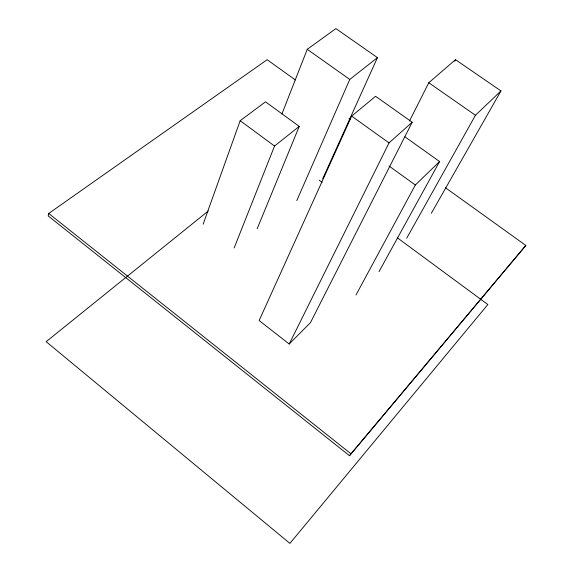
<?xml version="1.0" encoding="UTF-8"?>
<svg xmlns="http://www.w3.org/2000/svg" width="572" height="572" viewBox="0 0 572 572"><rect width="100%" height="100%" fill="white"/><g stroke="black" fill="none" stroke-linecap="round" stroke-linejoin="round"><path stroke-width="0.86" d="M295.402 79.987L267.145 59.703L48.72 213.47L48.205 215.937L349.471 455.712L525.84 245.438L445.402 187.688M203.139 224.195L240.168 120.692L265.508 101.83L299.249 126.398L257.164 228.786M281.91 113.992L307.25 49.306L335.921 28.6L377.456 57.643L322.687 178.807M234.155 247.948L274.539 146.032L299.249 126.398M296.811 200.586L349.764 79.451L377.456 57.643M351.666 116.109L259.137 320.534L289.203 344.015L310.467 322.629L412.19 122.222L375.589 96.289L351.666 116.109L389.031 142.9L412.19 122.222M289.203 344.015L389.031 142.9M409.495 120.985L428.793 82.754L455.505 59.674L500.965 90.919L431.317 213.285M454.69 61.254L455.505 59.674M355.991 294.973L415.343 185.006L439.582 161.533L404.947 136.837M379.007 271.65L439.582 161.533M406.671 238.274L475.446 115.272L500.965 90.919M349.471 455.712L525.84 245.438M208.208 211.054L46.16 341.684L289.918 543.4L487.837 304.526L397.447 237.873M428.793 82.754L475.446 115.272M307.25 49.306L349.764 79.451M349.027 118.49L350.479 119.534M388.996 165.98L415.343 185.006M240.168 120.692L274.539 146.032M319.255 180.216L322.122 182.332M48.72 213.47L350.779 453.66"/></g></svg>
